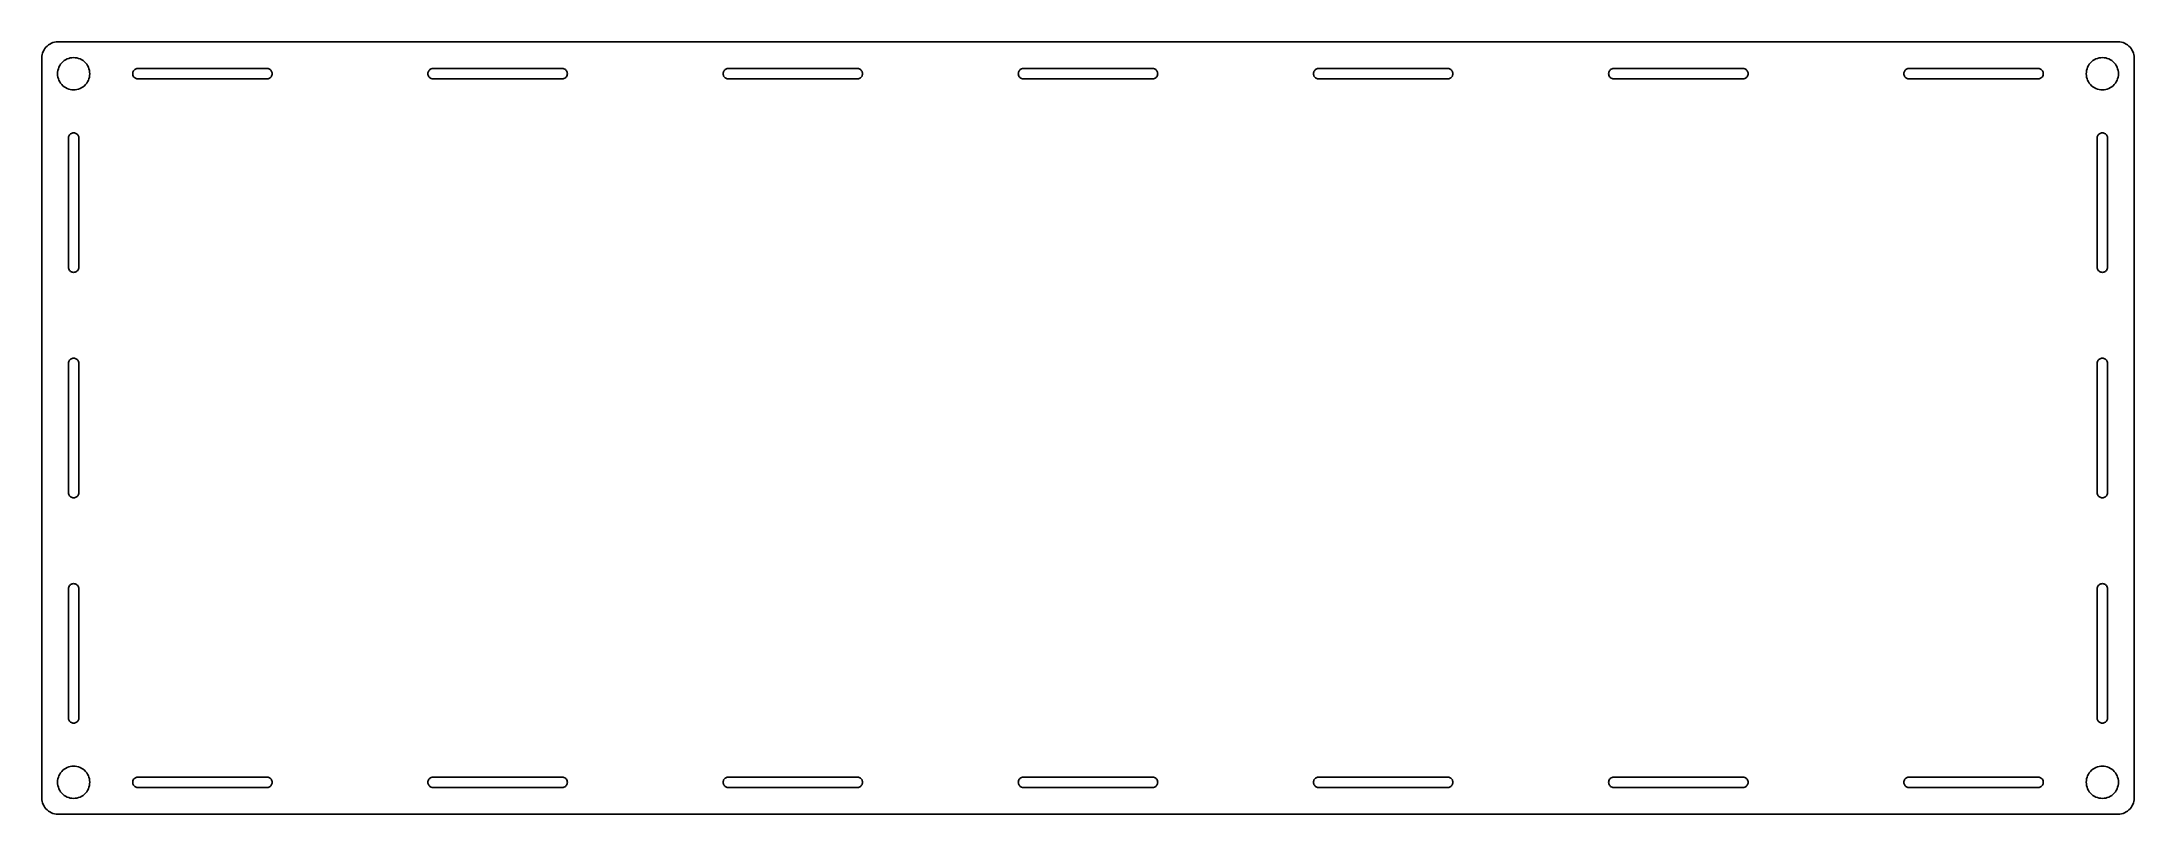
# Model space of a CAD drawing. Header units: metres. Extents: x -325 to 325, y -120 to 120.
import ezdxf

# ---------------------------------------------------------------- set-up
doc = ezdxf.new("R2010")
doc.units = ezdxf.units.M

msp = doc.modelspace()

# ---------------------------------------------------------------- linework, layer by layer
for p, q in [((-324.205, 117.325), (-324.443, 116.859)), ((-323.92, 117.764), (-324.205, 117.325)), ((-323.591, 118.171), (-323.92, 117.764)), ((-323.221, 118.541), (-323.591, 118.171)), ((-322.814, 118.87), (-323.221, 118.541)), ((-322.375, 119.155), (-322.814, 118.87)), ((-321.909, 119.393), (-322.375, 119.155)), ((-321.42, 119.58), (-321.909, 119.393)), ((-320.915, 119.716), (-321.42, 119.58)), ((-320.398, 119.798), (-320.915, 119.716)), ((-319.875, 119.825), (-320.398, 119.798)), ((319.875, 119.825), (-319.875, 119.825)), ((320.398, 119.798), (319.875, 119.825)), ((320.915, 119.716), (320.398, 119.798)), ((321.42, 119.58), (320.915, 119.716)), ((321.909, 119.393), (321.42, 119.58)), ((322.375, 119.155), (321.909, 119.393)), ((322.814, 118.87), (322.375, 119.155)), ((323.221, 118.541), (322.814, 118.87)), ((323.591, 118.171), (323.221, 118.541)), ((323.92, 117.764), (323.591, 118.171)), ((324.205, 117.325), (323.92, 117.764)), ((324.443, 116.859), (324.205, 117.325)), ((-324.848, 115.348), (-324.875, 114.825)), ((-324.875, 114.825), (-324.875, -114.825)), ((-324.766, 115.865), (-324.848, 115.348)), ((-324.63, 116.37), (-324.766, 115.865)), ((-324.443, 116.859), (-324.63, 116.37)), ((-320, 109.95), (-319.973, 110.473)), ((-319.973, 110.473), (-319.891, 110.99)), ((-319.891, 110.99), (-319.755, 111.495)), ((-319.755, 111.495), (-319.568, 111.984)), ((-319.568, 111.984), (-319.33, 112.45)), ((-319.33, 112.45), (-319.045, 112.889)), ((-319.045, 112.889), (-318.716, 113.296)), ((-318.716, 113.296), (-318.346, 113.666)), ((-318.346, 113.666), (-317.939, 113.995)), ((-317.939, 113.995), (-317.5, 114.28)), ((-317.5, 114.28), (-317.034, 114.518)), ((-317.034, 114.518), (-316.545, 114.705)), ((-316.545, 114.705), (-316.04, 114.841)), ((-316.04, 114.841), (-315.523, 114.923)), ((-315.523, 114.923), (-315, 114.95)), ((-315, 114.95), (-314.477, 114.923)), ((-314.477, 114.923), (-313.96, 114.841)), ((-313.96, 114.841), (-313.455, 114.705)), ((-313.455, 114.705), (-312.966, 114.518)), ((-312.966, 114.518), (-312.5, 114.28)), ((-312.5, 114.28), (-312.061, 113.995)), ((-312.061, 113.995), (-311.654, 113.666)), ((-311.654, 113.666), (-311.284, 113.296)), ((-311.284, 113.296), (-310.955, 112.889)), ((-310.955, 112.889), (-310.67, 112.45)), ((-310.67, 112.45), (-310.432, 111.984)), ((-310.432, 111.984), (-310.245, 111.495)), ((-310.245, 111.495), (-310.109, 110.99)), ((-310.109, 110.99), (-310.027, 110.473)), ((-310.027, 110.473), (-310, 109.95)), ((-296.577, 110.436), (-296.487, 110.666)), ((-296.487, 110.666), (-296.363, 110.879)), ((-296.363, 110.879), (-296.21, 111.072)), ((-296.21, 111.072), (-296.029, 111.24)), ((-296.029, 111.24), (-295.825, 111.379)), ((-295.825, 111.379), (-295.603, 111.486)), ((-295.603, 111.486), (-295.367, 111.559)), ((-295.367, 111.559), (-295.123, 111.595)), ((-295.123, 111.595), (-254.877, 111.595)), ((-254.877, 111.595), (-254.633, 111.559)), ((-254.633, 111.559), (-254.397, 111.486)), ((-254.397, 111.486), (-254.175, 111.379)), ((-254.175, 111.379), (-253.971, 111.24)), ((-253.971, 111.24), (-253.79, 111.072)), ((-253.79, 111.072), (-253.637, 110.879)), ((-253.637, 110.879), (-253.513, 110.666)), ((-253.513, 110.666), (-253.423, 110.436)), ((-204.91, 110.436), (-204.82, 110.666)), ((-204.82, 110.666), (-204.697, 110.879)), ((-204.697, 110.879), (-204.543, 111.072)), ((-204.543, 111.072), (-204.362, 111.24)), ((-204.362, 111.24), (-204.158, 111.379)), ((-204.158, 111.379), (-203.936, 111.486)), ((-203.936, 111.486), (-203.701, 111.559)), ((-203.701, 111.559), (-203.457, 111.595)), ((-203.457, 111.595), (-163.21, 111.595)), ((-163.21, 111.595), (-162.966, 111.559)), ((-162.966, 111.559), (-162.731, 111.486)), ((-162.731, 111.486), (-162.508, 111.379)), ((-162.508, 111.379), (-162.305, 111.24)), ((-162.305, 111.24), (-162.124, 111.072)), ((-162.124, 111.072), (-161.97, 110.879)), ((-161.97, 110.879), (-161.847, 110.666)), ((-161.847, 110.666), (-161.757, 110.436)), ((-113.243, 110.436), (-113.153, 110.666)), ((-113.153, 110.666), (-113.03, 110.879)), ((-113.03, 110.879), (-112.876, 111.072)), ((-112.876, 111.072), (-112.695, 111.24)), ((-112.695, 111.24), (-112.492, 111.379)), ((-112.492, 111.379), (-112.269, 111.486)), ((-112.269, 111.486), (-112.034, 111.559)), ((-112.034, 111.559), (-111.79, 111.595)), ((-111.79, 111.595), (-71.5434, 111.595)), ((-71.5434, 111.595), (-71.2995, 111.559)), ((-71.2995, 111.559), (-71.0638, 111.486)), ((-71.0638, 111.486), (-70.8417, 111.379)), ((-70.8417, 111.379), (-70.6379, 111.24)), ((-70.6379, 111.24), (-70.4571, 111.072)), ((-70.4571, 111.072), (-70.3034, 110.879)), ((-70.3034, 110.879), (-70.1801, 110.666)), ((-70.1801, 110.666), (-70.09, 110.436)), ((-21.5767, 110.436), (-21.4866, 110.666)), ((-21.4866, 110.666), (-21.3633, 110.879)), ((-21.3633, 110.879), (-21.2095, 111.072)), ((-21.2095, 111.072), (-21.0287, 111.24)), ((-21.0287, 111.24), (-20.825, 111.379)), ((-20.825, 111.379), (-20.6028, 111.486)), ((-20.6028, 111.486), (-20.3672, 111.559)), ((-20.3672, 111.559), (-20.1233, 111.595)), ((-20.1233, 111.595), (20.1233, 111.595)), ((20.1233, 111.595), (20.3672, 111.559)), ((20.3672, 111.559), (20.6028, 111.486)), ((20.6028, 111.486), (20.825, 111.379)), ((20.825, 111.379), (21.0287, 111.24)), ((21.0287, 111.24), (21.2095, 111.072)), ((21.2095, 111.072), (21.3633, 110.879)), ((21.3633, 110.879), (21.4866, 110.666)), ((21.4866, 110.666), (21.5767, 110.436)), ((70.09, 110.436), (70.1801, 110.666)), ((70.1801, 110.666), (70.3034, 110.879)), ((70.3034, 110.879), (70.4571, 111.072)), ((70.4571, 111.072), (70.6379, 111.24)), ((70.6379, 111.24), (70.8417, 111.379)), ((70.8417, 111.379), (71.0638, 111.486)), ((71.0638, 111.486), (71.2995, 111.559)), ((71.2995, 111.559), (71.5434, 111.595)), ((71.5434, 111.595), (111.79, 111.595)), ((111.79, 111.595), (112.034, 111.559)), ((112.034, 111.559), (112.269, 111.486)), ((112.269, 111.486), (112.492, 111.379)), ((112.492, 111.379), (112.695, 111.24)), ((112.695, 111.24), (112.876, 111.072)), ((112.876, 111.072), (113.03, 110.879)), ((113.03, 110.879), (113.153, 110.666)), ((113.153, 110.666), (113.243, 110.436)), ((161.757, 110.436), (161.847, 110.666)), ((161.847, 110.666), (161.97, 110.879)), ((161.97, 110.879), (162.124, 111.072)), ((162.124, 111.072), (162.305, 111.24)), ((162.305, 111.24), (162.508, 111.379)), ((162.508, 111.379), (162.731, 111.486)), ((162.731, 111.486), (162.966, 111.559)), ((162.966, 111.559), (163.21, 111.595)), ((163.21, 111.595), (203.457, 111.595)), ((203.457, 111.595), (203.701, 111.559)), ((203.701, 111.559), (203.936, 111.486)), ((203.936, 111.486), (204.158, 111.379)), ((204.158, 111.379), (204.362, 111.24)), ((204.362, 111.24), (204.543, 111.072)), ((204.543, 111.072), (204.697, 110.879)), ((204.697, 110.879), (204.82, 110.666)), ((204.82, 110.666), (204.91, 110.436)), ((253.423, 110.436), (253.513, 110.666)), ((253.513, 110.666), (253.637, 110.879)), ((253.637, 110.879), (253.79, 111.072)), ((253.79, 111.072), (253.971, 111.24)), ((253.971, 111.24), (254.175, 111.379)), ((254.175, 111.379), (254.397, 111.486)), ((254.397, 111.486), (254.633, 111.559)), ((254.633, 111.559), (254.877, 111.595)), ((254.877, 111.595), (295.123, 111.595)), ((295.123, 111.595), (295.367, 111.559)), ((295.367, 111.559), (295.603, 111.486)), ((295.603, 111.486), (295.825, 111.379)), ((295.825, 111.379), (296.029, 111.24)), ((296.029, 111.24), (296.21, 111.072)), ((296.21, 111.072), (296.363, 110.879)), ((296.363, 110.879), (296.487, 110.666)), ((296.487, 110.666), (296.577, 110.436)), ((310, 109.95), (310.027, 110.473)), ((310.027, 110.473), (310.109, 110.99)), ((310.109, 110.99), (310.245, 111.495)), ((310.245, 111.495), (310.432, 111.984)), ((310.432, 111.984), (310.67, 112.45)), ((310.67, 112.45), (310.955, 112.889)), ((310.955, 112.889), (311.284, 113.296)), ((311.284, 113.296), (311.654, 113.666)), ((311.654, 113.666), (312.061, 113.995)), ((312.061, 113.995), (312.5, 114.28)), ((312.5, 114.28), (312.966, 114.518)), ((312.966, 114.518), (313.455, 114.705)), ((313.455, 114.705), (313.96, 114.841)), ((313.96, 114.841), (314.477, 114.923)), ((314.477, 114.923), (315, 114.95)), ((315, 114.95), (315.523, 114.923)), ((315.523, 114.923), (316.04, 114.841)), ((316.04, 114.841), (316.545, 114.705)), ((316.545, 114.705), (317.034, 114.518)), ((317.034, 114.518), (317.5, 114.28)), ((317.5, 114.28), (317.939, 113.995)), ((317.939, 113.995), (318.346, 113.666)), ((318.346, 113.666), (318.716, 113.296)), ((318.716, 113.296), (319.045, 112.889)), ((319.045, 112.889), (319.33, 112.45)), ((319.33, 112.45), (319.568, 111.984)), ((319.568, 111.984), (319.755, 111.495)), ((319.755, 111.495), (319.891, 110.99)), ((319.891, 110.99), (319.973, 110.473)), ((319.973, 110.473), (320, 109.95)), ((324.63, 116.37), (324.443, 116.859)), ((324.766, 115.865), (324.63, 116.37)), ((324.848, 115.348), (324.766, 115.865)), ((324.875, 114.825), (324.848, 115.348)), ((324.875, -114.825), (324.875, 114.825)), ((-319.973, 109.427), (-320, 109.95)), ((-319.891, 108.91), (-319.973, 109.427)), ((-319.755, 108.405), (-319.891, 108.91)), ((-319.568, 107.916), (-319.755, 108.405)), ((-319.33, 107.45), (-319.568, 107.916)), ((-319.045, 107.011), (-319.33, 107.45)), ((-318.716, 106.604), (-319.045, 107.011)), ((-318.346, 106.234), (-318.716, 106.604)), ((-317.939, 105.905), (-318.346, 106.234)), ((-317.5, 105.62), (-317.939, 105.905)), ((-317.034, 105.382), (-317.5, 105.62)), ((-316.545, 105.195), (-317.034, 105.382)), ((-316.04, 105.059), (-316.545, 105.195)), ((-315.523, 104.977), (-316.04, 105.059)), ((-315, 104.95), (-315.523, 104.977)), ((-314.477, 104.977), (-315, 104.95)), ((-313.96, 105.059), (-314.477, 104.977)), ((-313.455, 105.195), (-313.96, 105.059)), ((-312.966, 105.382), (-313.455, 105.195)), ((-312.5, 105.62), (-312.966, 105.382)), ((-312.061, 105.905), (-312.5, 105.62)), ((-311.654, 106.234), (-312.061, 105.905)), ((-311.284, 106.604), (-311.654, 106.234)), ((-310.955, 107.011), (-311.284, 106.604)), ((-310.67, 107.45), (-310.955, 107.011)), ((-310.432, 107.916), (-310.67, 107.45)), ((-310.245, 108.405), (-310.432, 107.916)), ((-310.109, 108.91), (-310.245, 108.405)), ((-310.027, 109.427), (-310.109, 108.91)), ((-310, 109.95), (-310.027, 109.427)), ((-296.65, 109.95), (-296.632, 110.196)), ((-296.632, 109.704), (-296.65, 109.95)), ((-296.632, 110.196), (-296.577, 110.436)), ((-296.577, 109.464), (-296.632, 109.704)), ((-296.487, 109.234), (-296.577, 109.464)), ((-296.363, 109.021), (-296.487, 109.234)), ((-296.21, 108.828), (-296.363, 109.021)), ((-296.029, 108.66), (-296.21, 108.828)), ((-295.825, 108.521), (-296.029, 108.66)), ((-295.603, 108.414), (-295.825, 108.521)), ((-295.367, 108.341), (-295.603, 108.414)), ((-295.123, 108.305), (-295.367, 108.341)), ((-254.877, 108.305), (-295.123, 108.305)), ((-254.633, 108.341), (-254.877, 108.305)), ((-254.397, 108.414), (-254.633, 108.341)), ((-254.175, 108.521), (-254.397, 108.414)), ((-253.971, 108.66), (-254.175, 108.521)), ((-253.79, 108.828), (-253.971, 108.66)), ((-253.637, 109.021), (-253.79, 108.828)), ((-253.513, 109.234), (-253.637, 109.021)), ((-253.423, 109.464), (-253.513, 109.234)), ((-253.423, 110.436), (-253.368, 110.196)), ((-253.368, 109.704), (-253.423, 109.464)), ((-253.368, 110.196), (-253.35, 109.95)), ((-253.35, 109.95), (-253.368, 109.704)), ((-204.983, 109.95), (-204.965, 110.196)), ((-204.965, 109.704), (-204.983, 109.95)), ((-204.965, 110.196), (-204.91, 110.436)), ((-204.91, 109.464), (-204.965, 109.704)), ((-204.82, 109.234), (-204.91, 109.464)), ((-204.697, 109.021), (-204.82, 109.234)), ((-204.543, 108.828), (-204.697, 109.021)), ((-204.362, 108.66), (-204.543, 108.828)), ((-204.158, 108.521), (-204.362, 108.66)), ((-203.936, 108.414), (-204.158, 108.521)), ((-203.701, 108.341), (-203.936, 108.414)), ((-203.457, 108.305), (-203.701, 108.341)), ((-163.21, 108.305), (-203.457, 108.305)), ((-162.966, 108.341), (-163.21, 108.305)), ((-162.731, 108.414), (-162.966, 108.341)), ((-162.508, 108.521), (-162.731, 108.414)), ((-162.305, 108.66), (-162.508, 108.521)), ((-162.124, 108.828), (-162.305, 108.66)), ((-161.97, 109.021), (-162.124, 108.828)), ((-161.847, 109.234), (-161.97, 109.021)), ((-161.757, 109.464), (-161.847, 109.234)), ((-161.757, 110.436), (-161.702, 110.196)), ((-161.702, 109.704), (-161.757, 109.464)), ((-161.702, 110.196), (-161.683, 109.95)), ((-161.683, 109.95), (-161.702, 109.704)), ((-113.317, 109.95), (-113.298, 110.196)), ((-113.298, 109.704), (-113.317, 109.95)), ((-113.298, 110.196), (-113.243, 110.436)), ((-113.243, 109.464), (-113.298, 109.704)), ((-113.153, 109.234), (-113.243, 109.464)), ((-113.03, 109.021), (-113.153, 109.234)), ((-112.876, 108.828), (-113.03, 109.021)), ((-112.695, 108.66), (-112.876, 108.828)), ((-112.492, 108.521), (-112.695, 108.66)), ((-112.269, 108.414), (-112.492, 108.521)), ((-112.034, 108.341), (-112.269, 108.414)), ((-111.79, 108.305), (-112.034, 108.341)), ((-71.5434, 108.305), (-111.79, 108.305)), ((-71.2995, 108.341), (-71.5434, 108.305)), ((-71.0638, 108.414), (-71.2995, 108.341)), ((-70.8417, 108.521), (-71.0638, 108.414)), ((-70.6379, 108.66), (-70.8417, 108.521)), ((-70.4571, 108.828), (-70.6379, 108.66)), ((-70.3034, 109.021), (-70.4571, 108.828)), ((-70.1801, 109.234), (-70.3034, 109.021)), ((-70.09, 109.464), (-70.1801, 109.234)), ((-70.09, 110.436), (-70.0351, 110.196)), ((-70.0351, 109.704), (-70.09, 109.464)), ((-70.0351, 110.196), (-70.0167, 109.95)), ((-70.0167, 109.95), (-70.0351, 109.704)), ((-21.65, 109.95), (-21.6316, 110.196)), ((-21.6316, 109.704), (-21.65, 109.95)), ((-21.6316, 110.196), (-21.5767, 110.436)), ((-21.5767, 109.464), (-21.6316, 109.704)), ((-21.4866, 109.234), (-21.5767, 109.464)), ((-21.3633, 109.021), (-21.4866, 109.234)), ((-21.2095, 108.828), (-21.3633, 109.021)), ((-21.0287, 108.66), (-21.2095, 108.828)), ((-20.825, 108.521), (-21.0287, 108.66)), ((-20.6028, 108.414), (-20.825, 108.521)), ((-20.3672, 108.341), (-20.6028, 108.414)), ((-20.1233, 108.305), (-20.3672, 108.341)), ((20.1233, 108.305), (-20.1233, 108.305)), ((20.3672, 108.341), (20.1233, 108.305)), ((20.6028, 108.414), (20.3672, 108.341)), ((20.825, 108.521), (20.6028, 108.414)), ((21.0287, 108.66), (20.825, 108.521)), ((21.2095, 108.828), (21.0287, 108.66)), ((21.3633, 109.021), (21.2095, 108.828)), ((21.4866, 109.234), (21.3633, 109.021)), ((21.5767, 109.464), (21.4866, 109.234)), ((21.5767, 110.436), (21.6316, 110.196)), ((21.6316, 109.704), (21.5767, 109.464)), ((21.6316, 110.196), (21.65, 109.95)), ((21.65, 109.95), (21.6316, 109.704)), ((70.0167, 109.95), (70.0351, 110.196)), ((70.0351, 109.704), (70.0167, 109.95)), ((70.0351, 110.196), (70.09, 110.436)), ((70.09, 109.464), (70.0351, 109.704)), ((70.1801, 109.234), (70.09, 109.464)), ((70.3034, 109.021), (70.1801, 109.234)), ((70.4571, 108.828), (70.3034, 109.021)), ((70.6379, 108.66), (70.4571, 108.828)), ((70.8417, 108.521), (70.6379, 108.66)), ((71.0638, 108.414), (70.8417, 108.521)), ((71.2995, 108.341), (71.0638, 108.414)), ((71.5434, 108.305), (71.2995, 108.341)), ((111.79, 108.305), (71.5434, 108.305)), ((112.034, 108.341), (111.79, 108.305)), ((112.269, 108.414), (112.034, 108.341)), ((112.492, 108.521), (112.269, 108.414)), ((112.695, 108.66), (112.492, 108.521)), ((112.876, 108.828), (112.695, 108.66)), ((113.03, 109.021), (112.876, 108.828)), ((113.153, 109.234), (113.03, 109.021)), ((113.243, 109.464), (113.153, 109.234)), ((113.243, 110.436), (113.298, 110.196)), ((113.298, 109.704), (113.243, 109.464)), ((113.298, 110.196), (113.317, 109.95)), ((113.317, 109.95), (113.298, 109.704)), ((161.683, 109.95), (161.702, 110.196)), ((161.702, 109.704), (161.683, 109.95)), ((161.702, 110.196), (161.757, 110.436)), ((161.757, 109.464), (161.702, 109.704)), ((161.847, 109.234), (161.757, 109.464)), ((161.97, 109.021), (161.847, 109.234)), ((162.124, 108.828), (161.97, 109.021)), ((162.305, 108.66), (162.124, 108.828)), ((162.508, 108.521), (162.305, 108.66)), ((162.731, 108.414), (162.508, 108.521)), ((162.966, 108.341), (162.731, 108.414)), ((163.21, 108.305), (162.966, 108.341)), ((203.457, 108.305), (163.21, 108.305)), ((203.701, 108.341), (203.457, 108.305)), ((203.936, 108.414), (203.701, 108.341)), ((204.158, 108.521), (203.936, 108.414)), ((204.362, 108.66), (204.158, 108.521)), ((204.543, 108.828), (204.362, 108.66)), ((204.697, 109.021), (204.543, 108.828)), ((204.82, 109.234), (204.697, 109.021)), ((204.91, 109.464), (204.82, 109.234)), ((204.91, 110.436), (204.965, 110.196)), ((204.965, 109.704), (204.91, 109.464)), ((204.965, 110.196), (204.983, 109.95)), ((204.983, 109.95), (204.965, 109.704)), ((253.35, 109.95), (253.368, 110.196)), ((253.368, 109.704), (253.35, 109.95)), ((253.368, 110.196), (253.423, 110.436)), ((253.423, 109.464), (253.368, 109.704)), ((253.513, 109.234), (253.423, 109.464)), ((253.637, 109.021), (253.513, 109.234)), ((253.79, 108.828), (253.637, 109.021)), ((253.971, 108.66), (253.79, 108.828)), ((254.175, 108.521), (253.971, 108.66)), ((254.397, 108.414), (254.175, 108.521)), ((254.633, 108.341), (254.397, 108.414)), ((254.877, 108.305), (254.633, 108.341)), ((295.123, 108.305), (254.877, 108.305)), ((295.367, 108.341), (295.123, 108.305)), ((295.603, 108.414), (295.367, 108.341)), ((295.825, 108.521), (295.603, 108.414)), ((296.029, 108.66), (295.825, 108.521)), ((296.21, 108.828), (296.029, 108.66)), ((296.363, 109.021), (296.21, 108.828)), ((296.487, 109.234), (296.363, 109.021)), ((296.577, 109.464), (296.487, 109.234)), ((296.577, 110.436), (296.632, 110.196)), ((296.632, 109.704), (296.577, 109.464)), ((296.632, 110.196), (296.65, 109.95)), ((296.65, 109.95), (296.632, 109.704)), ((310.027, 109.427), (310, 109.95)), ((310.109, 108.91), (310.027, 109.427)), ((310.245, 108.405), (310.109, 108.91)), ((310.432, 107.916), (310.245, 108.405)), ((310.67, 107.45), (310.432, 107.916)), ((310.955, 107.011), (310.67, 107.45)), ((311.284, 106.604), (310.955, 107.011)), ((311.654, 106.234), (311.284, 106.604)), ((312.061, 105.905), (311.654, 106.234)), ((312.5, 105.62), (312.061, 105.905)), ((312.966, 105.382), (312.5, 105.62)), ((313.455, 105.195), (312.966, 105.382)), ((313.96, 105.059), (313.455, 105.195)), ((314.477, 104.977), (313.96, 105.059)), ((315, 104.95), (314.477, 104.977)), ((315.523, 104.977), (315, 104.95)), ((316.04, 105.059), (315.523, 104.977)), ((316.545, 105.195), (316.04, 105.059)), ((317.034, 105.382), (316.545, 105.195)), ((317.5, 105.62), (317.034, 105.382)), ((317.939, 105.905), (317.5, 105.62)), ((318.346, 106.234), (317.939, 105.905)), ((318.716, 106.604), (318.346, 106.234)), ((319.045, 107.011), (318.716, 106.604)), ((319.33, 107.45), (319.045, 107.011)), ((319.568, 107.916), (319.33, 107.45)), ((319.755, 108.405), (319.568, 107.916)), ((319.891, 108.91), (319.755, 108.405)), ((319.973, 109.427), (319.891, 108.91)), ((320, 109.95), (319.973, 109.427)), ((-316.429, 90.775), (-316.29, 90.9788)), ((-316.29, 90.9788), (-316.122, 91.1595)), ((-316.122, 91.1595), (-315.929, 91.3133)), ((-315.929, 91.3133), (-315.716, 91.4366)), ((-315.716, 91.4366), (-315.486, 91.5267)), ((-315.486, 91.5267), (-315.246, 91.5816)), ((-315.246, 91.5816), (-315, 91.6)), ((-315, 91.6), (-314.754, 91.5816)), ((-314.754, 91.5816), (-314.514, 91.5267)), ((-314.514, 91.5267), (-314.284, 91.4366)), ((-314.284, 91.4366), (-314.071, 91.3133)), ((-314.071, 91.3133), (-313.878, 91.1595)), ((-313.878, 91.1595), (-313.71, 90.9788)), ((-313.71, 90.9788), (-313.571, 90.775)), ((313.571, 90.775), (313.71, 90.9788)), ((313.71, 90.9788), (313.878, 91.1595)), ((313.878, 91.1595), (314.071, 91.3133)), ((314.071, 91.3133), (314.284, 91.4366)), ((314.284, 91.4366), (314.514, 91.5267)), ((314.514, 91.5267), (314.754, 91.5816)), ((314.754, 91.5816), (315, 91.6)), ((315, 91.6), (315.246, 91.5816)), ((315.246, 91.5816), (315.486, 91.5267)), ((315.486, 91.5267), (315.716, 91.4366)), ((315.716, 91.4366), (315.929, 91.3133)), ((315.929, 91.3133), (316.122, 91.1595)), ((316.122, 91.1595), (316.29, 90.9788)), ((316.29, 90.9788), (316.429, 90.775)), ((-316.645, 90.0733), (-316.609, 90.3172)), ((-316.645, 49.8267), (-316.645, 90.0733)), ((-316.609, 90.3172), (-316.536, 90.5528)), ((-316.536, 90.5528), (-316.429, 90.775)), ((-313.571, 90.775), (-313.464, 90.5528)), ((-313.464, 90.5528), (-313.391, 90.3172)), ((-313.391, 90.3172), (-313.355, 90.0733)), ((-313.355, 90.0733), (-313.355, 49.8267)), ((313.355, 90.0733), (313.391, 90.3172)), ((313.355, 49.8267), (313.355, 90.0733)), ((313.391, 90.3172), (313.464, 90.5528)), ((313.464, 90.5528), (313.571, 90.775)), ((316.429, 90.775), (316.536, 90.5528)), ((316.536, 90.5528), (316.609, 90.3172)), ((316.609, 90.3172), (316.645, 90.0733)), ((316.645, 90.0733), (316.645, 49.8267)), ((-316.609, 49.5828), (-316.645, 49.8267)), ((-316.536, 49.3472), (-316.609, 49.5828)), ((-316.429, 49.125), (-316.536, 49.3472)), ((-316.29, 48.9212), (-316.429, 49.125)), ((-316.122, 48.7405), (-316.29, 48.9212)), ((-315.929, 48.5867), (-316.122, 48.7405)), ((-315.716, 48.4634), (-315.929, 48.5867)), ((-315.486, 48.3733), (-315.716, 48.4634)), ((-315.246, 48.3184), (-315.486, 48.3733)), ((-315, 48.3), (-315.246, 48.3184)), ((-314.754, 48.3184), (-315, 48.3)), ((-314.514, 48.3733), (-314.754, 48.3184)), ((-314.284, 48.4634), (-314.514, 48.3733)), ((-314.071, 48.5867), (-314.284, 48.4634)), ((-313.878, 48.7405), (-314.071, 48.5867)), ((-313.71, 48.9212), (-313.878, 48.7405)), ((-313.571, 49.125), (-313.71, 48.9212)), ((-313.464, 49.3472), (-313.571, 49.125)), ((-313.391, 49.5828), (-313.464, 49.3472)), ((-313.355, 49.8267), (-313.391, 49.5828)), ((313.391, 49.5828), (313.355, 49.8267)), ((313.464, 49.3472), (313.391, 49.5828)), ((313.571, 49.125), (313.464, 49.3472)), ((313.71, 48.9212), (313.571, 49.125)), ((313.878, 48.7405), (313.71, 48.9212)), ((314.071, 48.5867), (313.878, 48.7405)), ((314.284, 48.4634), (314.071, 48.5867)), ((314.514, 48.3733), (314.284, 48.4634)), ((314.754, 48.3184), (314.514, 48.3733)), ((315, 48.3), (314.754, 48.3184)), ((315.246, 48.3184), (315, 48.3)), ((315.486, 48.3733), (315.246, 48.3184)), ((315.716, 48.4634), (315.486, 48.3733)), ((315.929, 48.5867), (315.716, 48.4634)), ((316.122, 48.7405), (315.929, 48.5867)), ((316.29, 48.9212), (316.122, 48.7405)), ((316.429, 49.125), (316.29, 48.9212)), ((316.536, 49.3472), (316.429, 49.125)), ((316.609, 49.5828), (316.536, 49.3472)), ((316.645, 49.8267), (316.609, 49.5828)), ((-316.645, 20.1233), (-316.609, 20.3672)), ((-316.645, -20.1233), (-316.645, 20.1233)), ((-316.609, 20.3672), (-316.536, 20.6028)), ((-316.536, 20.6028), (-316.429, 20.825)), ((-316.429, 20.825), (-316.29, 21.0287)), ((-316.29, 21.0287), (-316.122, 21.2095)), ((-316.122, 21.2095), (-315.929, 21.3633)), ((-315.929, 21.3633), (-315.716, 21.4866)), ((-315.716, 21.4866), (-315.486, 21.5767)), ((-315.486, 21.5767), (-315.246, 21.6316)), ((-315.246, 21.6316), (-315, 21.65)), ((-315, 21.65), (-314.754, 21.6316)), ((-314.754, 21.6316), (-314.514, 21.5767)), ((-314.514, 21.5767), (-314.284, 21.4866)), ((-314.284, 21.4866), (-314.071, 21.3633)), ((-314.071, 21.3633), (-313.878, 21.2095)), ((-313.878, 21.2095), (-313.71, 21.0287)), ((-313.71, 21.0287), (-313.571, 20.825)), ((-313.571, 20.825), (-313.464, 20.6028)), ((-313.464, 20.6028), (-313.391, 20.3672)), ((-313.391, 20.3672), (-313.355, 20.1233)), ((-313.355, 20.1233), (-313.355, -20.1233)), ((313.355, 20.1233), (313.391, 20.3672)), ((313.355, -20.1233), (313.355, 20.1233)), ((313.391, 20.3672), (313.464, 20.6028)), ((313.464, 20.6028), (313.571, 20.825)), ((313.571, 20.825), (313.71, 21.0287)), ((313.71, 21.0287), (313.878, 21.2095)), ((313.878, 21.2095), (314.071, 21.3633)), ((314.071, 21.3633), (314.284, 21.4866)), ((314.284, 21.4866), (314.514, 21.5767)), ((314.514, 21.5767), (314.754, 21.6316)), ((314.754, 21.6316), (315, 21.65)), ((315, 21.65), (315.246, 21.6316)), ((315.246, 21.6316), (315.486, 21.5767)), ((315.486, 21.5767), (315.716, 21.4866)), ((315.716, 21.4866), (315.929, 21.3633)), ((315.929, 21.3633), (316.122, 21.2095)), ((316.122, 21.2095), (316.29, 21.0287)), ((316.29, 21.0287), (316.429, 20.825)), ((316.429, 20.825), (316.536, 20.6028)), ((316.536, 20.6028), (316.609, 20.3672)), ((316.609, 20.3672), (316.645, 20.1233)), ((316.645, 20.1233), (316.645, -20.1233)), ((-316.609, -20.3672), (-316.645, -20.1233)), ((-316.536, -20.6028), (-316.609, -20.3672)), ((-316.429, -20.825), (-316.536, -20.6028)), ((-316.29, -21.0287), (-316.429, -20.825)), ((-316.122, -21.2095), (-316.29, -21.0287)), ((-315.929, -21.3633), (-316.122, -21.2095)), ((-315.716, -21.4866), (-315.929, -21.3633)), ((-315.486, -21.5767), (-315.716, -21.4866)), ((-315.246, -21.6316), (-315.486, -21.5767)), ((-315, -21.65), (-315.246, -21.6316)), ((-314.754, -21.6316), (-315, -21.65)), ((-314.514, -21.5767), (-314.754, -21.6316)), ((-314.284, -21.4866), (-314.514, -21.5767)), ((-314.071, -21.3633), (-314.284, -21.4866)), ((-313.878, -21.2095), (-314.071, -21.3633)), ((-313.71, -21.0287), (-313.878, -21.2095)), ((-313.571, -20.825), (-313.71, -21.0287)), ((-313.464, -20.6028), (-313.571, -20.825)), ((-313.391, -20.3672), (-313.464, -20.6028)), ((-313.355, -20.1233), (-313.391, -20.3672)), ((313.391, -20.3672), (313.355, -20.1233)), ((313.464, -20.6028), (313.391, -20.3672)), ((313.571, -20.825), (313.464, -20.6028)), ((313.71, -21.0287), (313.571, -20.825)), ((313.878, -21.2095), (313.71, -21.0287)), ((314.071, -21.3633), (313.878, -21.2095)), ((314.284, -21.4866), (314.071, -21.3633)), ((314.514, -21.5767), (314.284, -21.4866)), ((314.754, -21.6316), (314.514, -21.5767)), ((315, -21.65), (314.754, -21.6316)), ((315.246, -21.6316), (315, -21.65)), ((315.486, -21.5767), (315.246, -21.6316)), ((315.716, -21.4866), (315.486, -21.5767)), ((315.929, -21.3633), (315.716, -21.4866)), ((316.122, -21.2095), (315.929, -21.3633)), ((316.29, -21.0287), (316.122, -21.2095)), ((316.429, -20.825), (316.29, -21.0287)), ((316.536, -20.6028), (316.429, -20.825)), ((316.609, -20.3672), (316.536, -20.6028)), ((316.645, -20.1233), (316.609, -20.3672)), ((-316.645, -49.8267), (-316.609, -49.5828)), ((-316.645, -90.0733), (-316.645, -49.8267)), ((-316.609, -49.5828), (-316.536, -49.3472)), ((-316.536, -49.3472), (-316.429, -49.125)), ((-316.429, -49.125), (-316.29, -48.9212)), ((-316.29, -48.9212), (-316.122, -48.7405)), ((-316.122, -48.7405), (-315.929, -48.5867)), ((-315.929, -48.5867), (-315.716, -48.4634)), ((-315.716, -48.4634), (-315.486, -48.3733)), ((-315.486, -48.3733), (-315.246, -48.3184)), ((-315.246, -48.3184), (-315, -48.3)), ((-315, -48.3), (-314.754, -48.3184)), ((-314.754, -48.3184), (-314.514, -48.3733)), ((-314.514, -48.3733), (-314.284, -48.4634)), ((-314.284, -48.4634), (-314.071, -48.5867)), ((-314.071, -48.5867), (-313.878, -48.7405)), ((-313.878, -48.7405), (-313.71, -48.9212)), ((-313.71, -48.9212), (-313.571, -49.125)), ((-313.571, -49.125), (-313.464, -49.3472)), ((-313.464, -49.3472), (-313.391, -49.5828)), ((-313.391, -49.5828), (-313.355, -49.8267)), ((-313.355, -49.8267), (-313.355, -90.0733)), ((313.355, -49.8267), (313.391, -49.5828)), ((313.355, -90.0733), (313.355, -49.8267)), ((313.391, -49.5828), (313.464, -49.3472)), ((313.464, -49.3472), (313.571, -49.125)), ((313.571, -49.125), (313.71, -48.9212)), ((313.71, -48.9212), (313.878, -48.7405)), ((313.878, -48.7405), (314.071, -48.5867)), ((314.071, -48.5867), (314.284, -48.4634)), ((314.284, -48.4634), (314.514, -48.3733)), ((314.514, -48.3733), (314.754, -48.3184)), ((314.754, -48.3184), (315, -48.3)), ((315, -48.3), (315.246, -48.3184)), ((315.246, -48.3184), (315.486, -48.3733)), ((315.486, -48.3733), (315.716, -48.4634)), ((315.716, -48.4634), (315.929, -48.5867)), ((315.929, -48.5867), (316.122, -48.7405)), ((316.122, -48.7405), (316.29, -48.9212)), ((316.29, -48.9212), (316.429, -49.125)), ((316.429, -49.125), (316.536, -49.3472)), ((316.536, -49.3472), (316.609, -49.5828)), ((316.609, -49.5828), (316.645, -49.8267)), ((316.645, -49.8267), (316.645, -90.0733)), ((-316.609, -90.3172), (-316.645, -90.0733)), ((-316.536, -90.5528), (-316.609, -90.3172)), ((-316.429, -90.775), (-316.536, -90.5528)), ((-316.29, -90.9788), (-316.429, -90.775)), ((-313.571, -90.775), (-313.71, -90.9788)), ((-313.464, -90.5528), (-313.571, -90.775)), ((-313.391, -90.3172), (-313.464, -90.5528)), ((-313.355, -90.0733), (-313.391, -90.3172)), ((313.391, -90.3172), (313.355, -90.0733)), ((313.464, -90.5528), (313.391, -90.3172)), ((313.571, -90.775), (313.464, -90.5528)), ((313.71, -90.9788), (313.571, -90.775)), ((316.429, -90.775), (316.29, -90.9788)), ((316.536, -90.5528), (316.429, -90.775)), ((316.609, -90.3172), (316.536, -90.5528)), ((316.645, -90.0733), (316.609, -90.3172)), ((-316.122, -91.1595), (-316.29, -90.9788)), ((-315.929, -91.3133), (-316.122, -91.1595)), ((-315.716, -91.4366), (-315.929, -91.3133)), ((-315.486, -91.5267), (-315.716, -91.4366)), ((-315.246, -91.5816), (-315.486, -91.5267)), ((-315, -91.6), (-315.246, -91.5816)), ((-314.754, -91.5816), (-315, -91.6)), ((-314.514, -91.5267), (-314.754, -91.5816)), ((-314.284, -91.4366), (-314.514, -91.5267)), ((-314.071, -91.3133), (-314.284, -91.4366)), ((-313.878, -91.1595), (-314.071, -91.3133)), ((-313.71, -90.9788), (-313.878, -91.1595)), ((313.878, -91.1595), (313.71, -90.9788)), ((314.071, -91.3133), (313.878, -91.1595)), ((314.284, -91.4366), (314.071, -91.3133)), ((314.514, -91.5267), (314.284, -91.4366)), ((314.754, -91.5816), (314.514, -91.5267)), ((315, -91.6), (314.754, -91.5816)), ((315.246, -91.5816), (315, -91.6)), ((315.486, -91.5267), (315.246, -91.5816)), ((315.716, -91.4366), (315.486, -91.5267)), ((315.929, -91.3133), (315.716, -91.4366)), ((316.122, -91.1595), (315.929, -91.3133)), ((316.29, -90.9788), (316.122, -91.1595)), ((-320, -109.95), (-319.973, -109.427)), ((-319.973, -110.473), (-320, -109.95)), ((-319.973, -109.427), (-319.891, -108.91)), ((-319.891, -108.91), (-319.755, -108.405)), ((-319.755, -108.405), (-319.568, -107.916)), ((-319.568, -107.916), (-319.33, -107.45)), ((-319.33, -107.45), (-319.045, -107.011)), ((-319.045, -107.011), (-318.716, -106.604)), ((-318.716, -106.604), (-318.346, -106.234)), ((-318.346, -106.234), (-317.939, -105.905)), ((-317.939, -105.905), (-317.5, -105.62)), ((-317.5, -105.62), (-317.034, -105.382)), ((-317.034, -105.382), (-316.545, -105.195)), ((-316.545, -105.195), (-316.04, -105.059)), ((-316.04, -105.059), (-315.523, -104.977)), ((-315.523, -104.977), (-315, -104.95)), ((-315, -104.95), (-314.477, -104.977)), ((-314.477, -104.977), (-313.96, -105.059)), ((-313.96, -105.059), (-313.455, -105.195)), ((-313.455, -105.195), (-312.966, -105.382)), ((-312.966, -105.382), (-312.5, -105.62)), ((-312.5, -105.62), (-312.061, -105.905)), ((-312.061, -105.905), (-311.654, -106.234)), ((-311.654, -106.234), (-311.284, -106.604)), ((-311.284, -106.604), (-310.955, -107.011)), ((-310.955, -107.011), (-310.67, -107.45)), ((-310.67, -107.45), (-310.432, -107.916)), ((-310.432, -107.916), (-310.245, -108.405)), ((-310.245, -108.405), (-310.109, -108.91)), ((-310.109, -108.91), (-310.027, -109.427)), ((-310.027, -109.427), (-310, -109.95)), ((-310, -109.95), (-310.027, -110.473)), ((-296.65, -109.95), (-296.632, -109.704)), ((-296.632, -110.196), (-296.65, -109.95)), ((-296.632, -109.704), (-296.577, -109.464)), ((-296.577, -110.436), (-296.632, -110.196)), ((-296.577, -109.464), (-296.487, -109.234)), ((-296.487, -110.666), (-296.577, -110.436)), ((-296.487, -109.234), (-296.363, -109.021)), ((-296.363, -109.021), (-296.21, -108.828)), ((-296.21, -108.828), (-296.029, -108.66)), ((-296.029, -108.66), (-295.825, -108.521)), ((-295.825, -108.521), (-295.603, -108.414)), ((-295.603, -108.414), (-295.367, -108.341)), ((-295.367, -108.341), (-295.123, -108.305)), ((-295.123, -108.305), (-254.877, -108.305)), ((-254.877, -108.305), (-254.633, -108.341)), ((-254.633, -108.341), (-254.397, -108.414)), ((-254.397, -108.414), (-254.175, -108.521)), ((-254.175, -108.521), (-253.971, -108.66)), ((-253.971, -108.66), (-253.79, -108.828)), ((-253.79, -108.828), (-253.637, -109.021)), ((-253.637, -109.021), (-253.513, -109.234)), ((-253.513, -109.234), (-253.423, -109.464)), ((-253.423, -110.436), (-253.513, -110.666)), ((-253.423, -109.464), (-253.368, -109.704)), ((-253.368, -110.196), (-253.423, -110.436)), ((-253.368, -109.704), (-253.35, -109.95)), ((-253.35, -109.95), (-253.368, -110.196)), ((-204.983, -109.95), (-204.965, -109.704)), ((-204.965, -110.196), (-204.983, -109.95)), ((-204.965, -109.704), (-204.91, -109.464)), ((-204.91, -110.436), (-204.965, -110.196)), ((-204.91, -109.464), (-204.82, -109.234)), ((-204.82, -110.666), (-204.91, -110.436)), ((-204.82, -109.234), (-204.697, -109.021)), ((-204.697, -109.021), (-204.543, -108.828)), ((-204.543, -108.828), (-204.362, -108.66)), ((-204.362, -108.66), (-204.158, -108.521)), ((-204.158, -108.521), (-203.936, -108.414)), ((-203.936, -108.414), (-203.701, -108.341)), ((-203.701, -108.341), (-203.457, -108.305)), ((-203.457, -108.305), (-163.21, -108.305)), ((-163.21, -108.305), (-162.966, -108.341)), ((-162.966, -108.341), (-162.731, -108.414)), ((-162.731, -108.414), (-162.508, -108.521)), ((-162.508, -108.521), (-162.305, -108.66)), ((-162.305, -108.66), (-162.124, -108.828)), ((-162.124, -108.828), (-161.97, -109.021)), ((-161.97, -109.021), (-161.847, -109.234)), ((-161.847, -109.234), (-161.757, -109.464)), ((-161.757, -110.436), (-161.847, -110.666)), ((-161.757, -109.464), (-161.702, -109.704)), ((-161.702, -110.196), (-161.757, -110.436)), ((-161.702, -109.704), (-161.683, -109.95)), ((-161.683, -109.95), (-161.702, -110.196)), ((-113.317, -109.95), (-113.298, -109.704)), ((-113.298, -110.196), (-113.317, -109.95)), ((-113.298, -109.704), (-113.243, -109.464)), ((-113.243, -110.436), (-113.298, -110.196)), ((-113.243, -109.464), (-113.153, -109.234)), ((-113.153, -110.666), (-113.243, -110.436)), ((-113.153, -109.234), (-113.03, -109.021)), ((-113.03, -109.021), (-112.876, -108.828)), ((-112.876, -108.828), (-112.695, -108.66)), ((-112.695, -108.66), (-112.492, -108.521)), ((-112.492, -108.521), (-112.269, -108.414)), ((-112.269, -108.414), (-112.034, -108.341)), ((-112.034, -108.341), (-111.79, -108.305)), ((-111.79, -108.305), (-71.5434, -108.305)), ((-71.5434, -108.305), (-71.2995, -108.341)), ((-71.2995, -108.341), (-71.0638, -108.414)), ((-71.0638, -108.414), (-70.8417, -108.521)), ((-70.8417, -108.521), (-70.6379, -108.66)), ((-70.6379, -108.66), (-70.4571, -108.828)), ((-70.4571, -108.828), (-70.3034, -109.021)), ((-70.3034, -109.021), (-70.1801, -109.234)), ((-70.1801, -109.234), (-70.09, -109.464)), ((-70.09, -110.436), (-70.1801, -110.666)), ((-70.09, -109.464), (-70.0351, -109.704)), ((-70.0351, -110.196), (-70.09, -110.436)), ((-70.0351, -109.704), (-70.0167, -109.95)), ((-70.0167, -109.95), (-70.0351, -110.196)), ((-21.65, -109.95), (-21.6316, -109.704)), ((-21.6316, -110.196), (-21.65, -109.95)), ((-21.6316, -109.704), (-21.5767, -109.464)), ((-21.5767, -110.436), (-21.6316, -110.196)), ((-21.5767, -109.464), (-21.4866, -109.234)), ((-21.4866, -110.666), (-21.5767, -110.436)), ((-21.4866, -109.234), (-21.3633, -109.021)), ((-21.3633, -109.021), (-21.2095, -108.828)), ((-21.2095, -108.828), (-21.0287, -108.66)), ((-21.0287, -108.66), (-20.825, -108.521)), ((-20.825, -108.521), (-20.6028, -108.414)), ((-20.6028, -108.414), (-20.3672, -108.341)), ((-20.3672, -108.341), (-20.1233, -108.305)), ((-20.1233, -108.305), (20.1233, -108.305)), ((20.1233, -108.305), (20.3672, -108.341)), ((20.3672, -108.341), (20.6028, -108.414)), ((20.6028, -108.414), (20.825, -108.521)), ((20.825, -108.521), (21.0287, -108.66)), ((21.0287, -108.66), (21.2095, -108.828)), ((21.2095, -108.828), (21.3633, -109.021)), ((21.3633, -109.021), (21.4866, -109.234)), ((21.4866, -109.234), (21.5767, -109.464)), ((21.5767, -110.436), (21.4866, -110.666)), ((21.5767, -109.464), (21.6316, -109.704)), ((21.6316, -110.196), (21.5767, -110.436)), ((21.6316, -109.704), (21.65, -109.95)), ((21.65, -109.95), (21.6316, -110.196)), ((70.0167, -109.95), (70.0351, -109.704)), ((70.0351, -110.196), (70.0167, -109.95)), ((70.0351, -109.704), (70.09, -109.464)), ((70.09, -110.436), (70.0351, -110.196)), ((70.09, -109.464), (70.1801, -109.234)), ((70.1801, -110.666), (70.09, -110.436)), ((70.1801, -109.234), (70.3034, -109.021)), ((70.3034, -109.021), (70.4571, -108.828)), ((70.4571, -108.828), (70.6379, -108.66)), ((70.6379, -108.66), (70.8417, -108.521)), ((70.8417, -108.521), (71.0638, -108.414)), ((71.0638, -108.414), (71.2995, -108.341)), ((71.2995, -108.341), (71.5434, -108.305)), ((71.5434, -108.305), (111.79, -108.305)), ((111.79, -108.305), (112.034, -108.341)), ((112.034, -108.341), (112.269, -108.414)), ((112.269, -108.414), (112.492, -108.521)), ((112.492, -108.521), (112.695, -108.66)), ((112.695, -108.66), (112.876, -108.828)), ((112.876, -108.828), (113.03, -109.021)), ((113.03, -109.021), (113.153, -109.234)), ((113.153, -109.234), (113.243, -109.464)), ((113.243, -110.436), (113.153, -110.666)), ((113.243, -109.464), (113.298, -109.704)), ((113.298, -110.196), (113.243, -110.436)), ((113.298, -109.704), (113.317, -109.95)), ((113.317, -109.95), (113.298, -110.196)), ((161.683, -109.95), (161.702, -109.704)), ((161.702, -110.196), (161.683, -109.95)), ((161.702, -109.704), (161.757, -109.464)), ((161.757, -110.436), (161.702, -110.196)), ((161.757, -109.464), (161.847, -109.234)), ((161.847, -110.666), (161.757, -110.436)), ((161.847, -109.234), (161.97, -109.021)), ((161.97, -109.021), (162.124, -108.828)), ((162.124, -108.828), (162.305, -108.66)), ((162.305, -108.66), (162.508, -108.521)), ((162.508, -108.521), (162.731, -108.414)), ((162.731, -108.414), (162.966, -108.341)), ((162.966, -108.341), (163.21, -108.305)), ((163.21, -108.305), (203.457, -108.305)), ((203.457, -108.305), (203.701, -108.341)), ((203.701, -108.341), (203.936, -108.414)), ((203.936, -108.414), (204.158, -108.521)), ((204.158, -108.521), (204.362, -108.66)), ((204.362, -108.66), (204.543, -108.828)), ((204.543, -108.828), (204.697, -109.021)), ((204.697, -109.021), (204.82, -109.234)), ((204.82, -109.234), (204.91, -109.464)), ((204.91, -110.436), (204.82, -110.666)), ((204.91, -109.464), (204.965, -109.704)), ((204.965, -110.196), (204.91, -110.436)), ((204.965, -109.704), (204.983, -109.95)), ((204.983, -109.95), (204.965, -110.196)), ((253.35, -109.95), (253.368, -109.704)), ((253.368, -110.196), (253.35, -109.95)), ((253.368, -109.704), (253.423, -109.464)), ((253.423, -110.436), (253.368, -110.196)), ((253.423, -109.464), (253.513, -109.234)), ((253.513, -110.666), (253.423, -110.436)), ((253.513, -109.234), (253.637, -109.021)), ((253.637, -109.021), (253.79, -108.828)), ((253.79, -108.828), (253.971, -108.66)), ((253.971, -108.66), (254.175, -108.521)), ((254.175, -108.521), (254.397, -108.414)), ((254.397, -108.414), (254.633, -108.341)), ((254.633, -108.341), (254.877, -108.305)), ((254.877, -108.305), (295.123, -108.305)), ((295.123, -108.305), (295.367, -108.341)), ((295.367, -108.341), (295.603, -108.414)), ((295.603, -108.414), (295.825, -108.521)), ((295.825, -108.521), (296.029, -108.66)), ((296.029, -108.66), (296.21, -108.828)), ((296.21, -108.828), (296.363, -109.021)), ((296.363, -109.021), (296.487, -109.234)), ((296.487, -109.234), (296.577, -109.464)), ((296.577, -110.436), (296.487, -110.666)), ((296.577, -109.464), (296.632, -109.704)), ((296.632, -110.196), (296.577, -110.436)), ((296.632, -109.704), (296.65, -109.95)), ((296.65, -109.95), (296.632, -110.196)), ((310, -109.95), (310.027, -109.427)), ((310.027, -110.473), (310, -109.95)), ((310.027, -109.427), (310.109, -108.91)), ((310.109, -108.91), (310.245, -108.405)), ((310.245, -108.405), (310.432, -107.916)), ((310.432, -107.916), (310.67, -107.45)), ((310.67, -107.45), (310.955, -107.011)), ((310.955, -107.011), (311.284, -106.604)), ((311.284, -106.604), (311.654, -106.234)), ((311.654, -106.234), (312.061, -105.905)), ((312.061, -105.905), (312.5, -105.62)), ((312.5, -105.62), (312.966, -105.382)), ((312.966, -105.382), (313.455, -105.195)), ((313.455, -105.195), (313.96, -105.059)), ((313.96, -105.059), (314.477, -104.977)), ((314.477, -104.977), (315, -104.95)), ((315, -104.95), (315.523, -104.977)), ((315.523, -104.977), (316.04, -105.059)), ((316.04, -105.059), (316.545, -105.195)), ((316.545, -105.195), (317.034, -105.382)), ((317.034, -105.382), (317.5, -105.62)), ((317.5, -105.62), (317.939, -105.905)), ((317.939, -105.905), (318.346, -106.234)), ((318.346, -106.234), (318.716, -106.604)), ((318.716, -106.604), (319.045, -107.011)), ((319.045, -107.011), (319.33, -107.45)), ((319.33, -107.45), (319.568, -107.916)), ((319.568, -107.916), (319.755, -108.405)), ((319.755, -108.405), (319.891, -108.91)), ((319.891, -108.91), (319.973, -109.427)), ((319.973, -109.427), (320, -109.95)), ((320, -109.95), (319.973, -110.473)), ((-324.875, -114.825), (-324.848, -115.348)), ((-324.848, -115.348), (-324.766, -115.865)), ((-324.766, -115.865), (-324.63, -116.37)), ((-324.63, -116.37), (-324.443, -116.859)), ((-324.443, -116.859), (-324.205, -117.325)), ((-319.891, -110.99), (-319.973, -110.473)), ((-319.755, -111.495), (-319.891, -110.99)), ((-319.568, -111.984), (-319.755, -111.495)), ((-319.33, -112.45), (-319.568, -111.984)), ((-319.045, -112.889), (-319.33, -112.45)), ((-318.716, -113.296), (-319.045, -112.889)), ((-318.346, -113.666), (-318.716, -113.296)), ((-317.939, -113.995), (-318.346, -113.666)), ((-317.5, -114.28), (-317.939, -113.995)), ((-317.034, -114.518), (-317.5, -114.28)), ((-316.545, -114.705), (-317.034, -114.518)), ((-316.04, -114.841), (-316.545, -114.705)), ((-315.523, -114.923), (-316.04, -114.841)), ((-315, -114.95), (-315.523, -114.923)), ((-314.477, -114.923), (-315, -114.95)), ((-313.96, -114.841), (-314.477, -114.923)), ((-313.455, -114.705), (-313.96, -114.841)), ((-312.966, -114.518), (-313.455, -114.705)), ((-312.5, -114.28), (-312.966, -114.518)), ((-312.061, -113.995), (-312.5, -114.28)), ((-311.654, -113.666), (-312.061, -113.995)), ((-311.284, -113.296), (-311.654, -113.666)), ((-310.955, -112.889), (-311.284, -113.296)), ((-310.67, -112.45), (-310.955, -112.889)), ((-310.432, -111.984), (-310.67, -112.45)), ((-310.245, -111.495), (-310.432, -111.984)), ((-310.109, -110.99), (-310.245, -111.495)), ((-310.027, -110.473), (-310.109, -110.99)), ((-296.363, -110.879), (-296.487, -110.666)), ((-296.21, -111.072), (-296.363, -110.879)), ((-296.029, -111.24), (-296.21, -111.072)), ((-295.825, -111.379), (-296.029, -111.24)), ((-295.603, -111.486), (-295.825, -111.379)), ((-295.367, -111.559), (-295.603, -111.486)), ((-295.123, -111.595), (-295.367, -111.559)), ((-254.877, -111.595), (-295.123, -111.595)), ((-254.633, -111.559), (-254.877, -111.595)), ((-254.397, -111.486), (-254.633, -111.559)), ((-254.175, -111.379), (-254.397, -111.486)), ((-253.971, -111.24), (-254.175, -111.379)), ((-253.79, -111.072), (-253.971, -111.24)), ((-253.637, -110.879), (-253.79, -111.072)), ((-253.513, -110.666), (-253.637, -110.879)), ((-204.697, -110.879), (-204.82, -110.666)), ((-204.543, -111.072), (-204.697, -110.879)), ((-204.362, -111.24), (-204.543, -111.072)), ((-204.158, -111.379), (-204.362, -111.24)), ((-203.936, -111.486), (-204.158, -111.379)), ((-203.701, -111.559), (-203.936, -111.486)), ((-203.457, -111.595), (-203.701, -111.559)), ((-163.21, -111.595), (-203.457, -111.595)), ((-162.966, -111.559), (-163.21, -111.595)), ((-162.731, -111.486), (-162.966, -111.559)), ((-162.508, -111.379), (-162.731, -111.486)), ((-162.305, -111.24), (-162.508, -111.379)), ((-162.124, -111.072), (-162.305, -111.24)), ((-161.97, -110.879), (-162.124, -111.072)), ((-161.847, -110.666), (-161.97, -110.879)), ((-113.03, -110.879), (-113.153, -110.666)), ((-112.876, -111.072), (-113.03, -110.879)), ((-112.695, -111.24), (-112.876, -111.072)), ((-112.492, -111.379), (-112.695, -111.24)), ((-112.269, -111.486), (-112.492, -111.379)), ((-112.034, -111.559), (-112.269, -111.486)), ((-111.79, -111.595), (-112.034, -111.559)), ((-71.5434, -111.595), (-111.79, -111.595)), ((-71.2995, -111.559), (-71.5434, -111.595)), ((-71.0638, -111.486), (-71.2995, -111.559)), ((-70.8417, -111.379), (-71.0638, -111.486)), ((-70.6379, -111.24), (-70.8417, -111.379)), ((-70.4571, -111.072), (-70.6379, -111.24)), ((-70.3034, -110.879), (-70.4571, -111.072)), ((-70.1801, -110.666), (-70.3034, -110.879)), ((-21.3633, -110.879), (-21.4866, -110.666)), ((-21.2095, -111.072), (-21.3633, -110.879)), ((-21.0287, -111.24), (-21.2095, -111.072)), ((-20.825, -111.379), (-21.0287, -111.24)), ((-20.6028, -111.486), (-20.825, -111.379)), ((-20.3672, -111.559), (-20.6028, -111.486)), ((-20.1233, -111.595), (-20.3672, -111.559)), ((20.1233, -111.595), (-20.1233, -111.595)), ((20.3672, -111.559), (20.1233, -111.595)), ((20.6028, -111.486), (20.3672, -111.559)), ((20.825, -111.379), (20.6028, -111.486)), ((21.0287, -111.24), (20.825, -111.379)), ((21.2095, -111.072), (21.0287, -111.24)), ((21.3633, -110.879), (21.2095, -111.072)), ((21.4866, -110.666), (21.3633, -110.879)), ((70.3034, -110.879), (70.1801, -110.666)), ((70.4571, -111.072), (70.3034, -110.879)), ((70.6379, -111.24), (70.4571, -111.072)), ((70.8417, -111.379), (70.6379, -111.24)), ((71.0638, -111.486), (70.8417, -111.379)), ((71.2995, -111.559), (71.0638, -111.486)), ((71.5434, -111.595), (71.2995, -111.559)), ((111.79, -111.595), (71.5434, -111.595)), ((112.034, -111.559), (111.79, -111.595)), ((112.269, -111.486), (112.034, -111.559)), ((112.492, -111.379), (112.269, -111.486)), ((112.695, -111.24), (112.492, -111.379)), ((112.876, -111.072), (112.695, -111.24)), ((113.03, -110.879), (112.876, -111.072)), ((113.153, -110.666), (113.03, -110.879)), ((161.97, -110.879), (161.847, -110.666)), ((162.124, -111.072), (161.97, -110.879)), ((162.305, -111.24), (162.124, -111.072)), ((162.508, -111.379), (162.305, -111.24)), ((162.731, -111.486), (162.508, -111.379)), ((162.966, -111.559), (162.731, -111.486)), ((163.21, -111.595), (162.966, -111.559)), ((203.457, -111.595), (163.21, -111.595)), ((203.701, -111.559), (203.457, -111.595)), ((203.936, -111.486), (203.701, -111.559)), ((204.158, -111.379), (203.936, -111.486)), ((204.362, -111.24), (204.158, -111.379)), ((204.543, -111.072), (204.362, -111.24)), ((204.697, -110.879), (204.543, -111.072)), ((204.82, -110.666), (204.697, -110.879)), ((253.637, -110.879), (253.513, -110.666)), ((253.79, -111.072), (253.637, -110.879)), ((253.971, -111.24), (253.79, -111.072)), ((254.175, -111.379), (253.971, -111.24)), ((254.397, -111.486), (254.175, -111.379)), ((254.633, -111.559), (254.397, -111.486)), ((254.877, -111.595), (254.633, -111.559)), ((295.123, -111.595), (254.877, -111.595)), ((295.367, -111.559), (295.123, -111.595)), ((295.603, -111.486), (295.367, -111.559)), ((295.825, -111.379), (295.603, -111.486)), ((296.029, -111.24), (295.825, -111.379)), ((296.21, -111.072), (296.029, -111.24)), ((296.363, -110.879), (296.21, -111.072)), ((296.487, -110.666), (296.363, -110.879)), ((310.109, -110.99), (310.027, -110.473)), ((310.245, -111.495), (310.109, -110.99)), ((310.432, -111.984), (310.245, -111.495)), ((310.67, -112.45), (310.432, -111.984)), ((310.955, -112.889), (310.67, -112.45)), ((311.284, -113.296), (310.955, -112.889)), ((311.654, -113.666), (311.284, -113.296)), ((312.061, -113.995), (311.654, -113.666)), ((312.5, -114.28), (312.061, -113.995)), ((312.966, -114.518), (312.5, -114.28)), ((313.455, -114.705), (312.966, -114.518)), ((313.96, -114.841), (313.455, -114.705)), ((314.477, -114.923), (313.96, -114.841)), ((315, -114.95), (314.477, -114.923)), ((315.523, -114.923), (315, -114.95)), ((316.04, -114.841), (315.523, -114.923)), ((316.545, -114.705), (316.04, -114.841)), ((317.034, -114.518), (316.545, -114.705)), ((317.5, -114.28), (317.034, -114.518)), ((317.939, -113.995), (317.5, -114.28)), ((318.346, -113.666), (317.939, -113.995)), ((318.716, -113.296), (318.346, -113.666)), ((319.045, -112.889), (318.716, -113.296)), ((319.33, -112.45), (319.045, -112.889)), ((319.568, -111.984), (319.33, -112.45)), ((319.755, -111.495), (319.568, -111.984)), ((319.891, -110.99), (319.755, -111.495)), ((319.973, -110.473), (319.891, -110.99)), ((324.205, -117.325), (324.443, -116.859)), ((324.443, -116.859), (324.63, -116.37)), ((324.63, -116.37), (324.766, -115.865)), ((324.766, -115.865), (324.848, -115.348)), ((324.848, -115.348), (324.875, -114.825)), ((-324.205, -117.325), (-323.92, -117.764)), ((-323.92, -117.764), (-323.591, -118.171)), ((-323.591, -118.171), (-323.221, -118.541)), ((-323.221, -118.541), (-322.814, -118.87)), ((-322.814, -118.87), (-322.375, -119.155)), ((-322.375, -119.155), (-321.909, -119.393)), ((-321.909, -119.393), (-321.42, -119.58)), ((-321.42, -119.58), (-320.915, -119.716)), ((-320.915, -119.716), (-320.398, -119.798)), ((-320.398, -119.798), (-319.875, -119.825)), ((-319.875, -119.825), (319.875, -119.825)), ((319.875, -119.825), (320.398, -119.798)), ((320.398, -119.798), (320.915, -119.716)), ((320.915, -119.716), (321.42, -119.58)), ((321.42, -119.58), (321.909, -119.393)), ((321.909, -119.393), (322.375, -119.155)), ((322.375, -119.155), (322.814, -118.87)), ((322.814, -118.87), (323.221, -118.541)), ((323.221, -118.541), (323.591, -118.171)), ((323.591, -118.171), (323.92, -117.764)), ((323.92, -117.764), (324.205, -117.325))]:
    msp.add_line(p, q)

doc.saveas('drawing.dxf')
